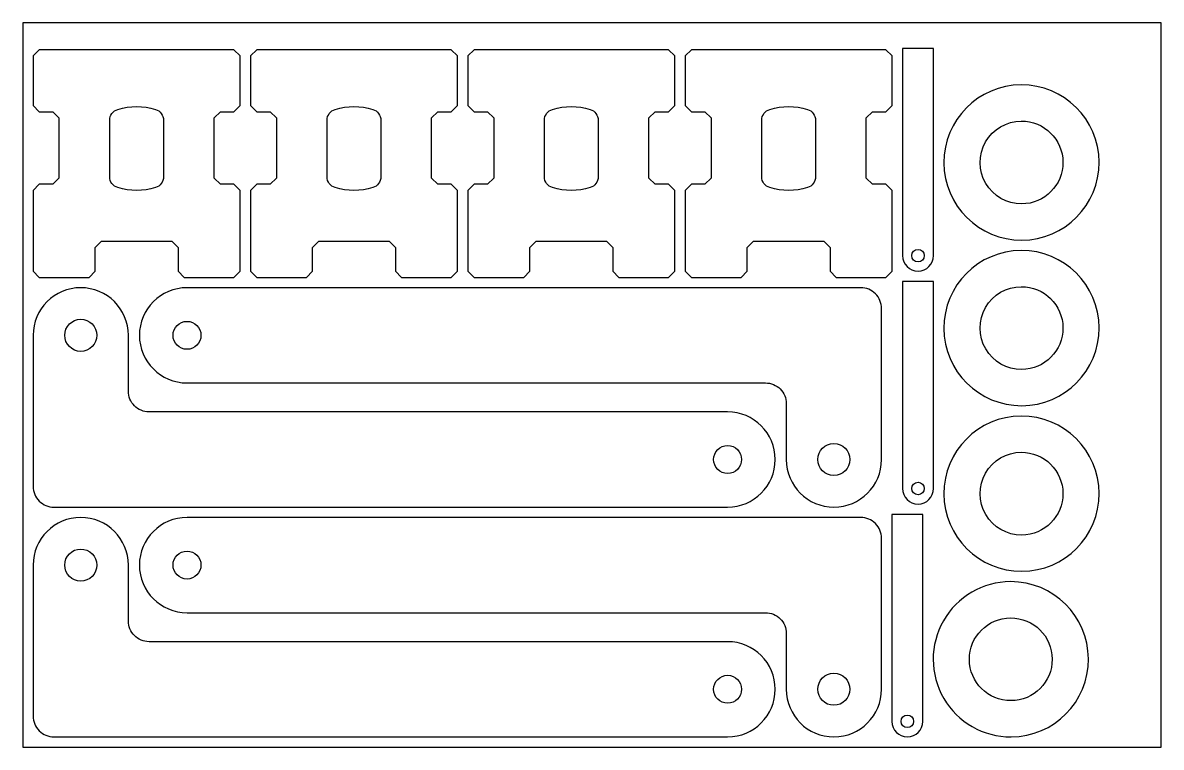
# Model space of a CAD drawing. Header units: metres. Extents: x 0 to 1100, y 0 to 700.
import ezdxf

# ---------------------------------------------------------------- set-up
doc = ezdxf.new("R2010")
doc.units = ezdxf.units.M

msp = doc.modelspace()

# ---------------------------------------------------------------- linework, layer by layer
for points in [[(0, 0), (1100, 0), (1100, 700), (0, 700)], [(10, 538), (10, 460), (16, 454), (64, 454), (70, 460), (70, 483), (76, 489), (144, 489), (150, 483), (150, 460), (156, 454), (204, 454), (210, 460), (210, 538), (204, 544), (191, 544), (185, 550), (185, 608), (191, 614), (204, 614), (210, 620), (210, 668), (204, 674), (16, 674), (10, 668), (10, 620), (16, 614), (29, 614), (35, 608), (35, 550), (29, 544), (16, 544)], [(220, 538), (220, 460), (226, 454), (274, 454), (280, 460), (280, 483), (286, 489), (354, 489), (360, 483), (360, 460), (366, 454), (414, 454), (420, 460), (420, 538), (414, 544), (401, 544), (395, 550), (395, 608), (401, 614), (414, 614), (420, 620), (420, 668), (414, 674), (226, 674), (220, 668), (220, 620), (226, 614), (239, 614), (245, 608), (245, 550), (239, 544), (226, 544)], [(430, 538), (430, 460), (436, 454), (484, 454), (490, 460), (490, 483), (496, 489), (564, 489), (570, 483), (570, 460), (576, 454), (624, 454), (630, 460), (630, 538), (624, 544), (611, 544), (605, 550), (605, 608), (611, 614), (624, 614), (630, 620), (630, 668), (624, 674), (436, 674), (430, 668), (430, 620), (436, 614), (449, 614), (455, 608), (455, 550), (449, 544), (436, 544)], [(640, 538), (640, 460), (646, 454), (694, 454), (700, 460), (700, 483), (706, 489), (774, 489), (780, 483), (780, 460), (786, 454), (834, 454), (840, 460), (840, 538), (834, 544), (821, 544), (815, 550), (815, 608), (821, 614), (834, 614), (840, 620), (840, 668), (834, 674), (646, 674), (640, 668), (640, 620), (646, 614), (659, 614), (665, 608), (665, 550), (659, 544), (646, 544)]]:
    msp.add_lwpolyline(points, close=True)
for points in [[(850, 675), (850, 475, 1), (880, 475), (880, 675)], [(964.7, 640, 1), (965.3, 490, 1)], [(136, 605.8), (136, 551.2, -0.330884), (128.2, 540.7, -0.147363), (91.8, 540.7, -0.330884), (84, 551.2), (84, 605.8, -0.330884), (91.8, 616.3, -0.147363), (128.2, 616.3, -0.330884)], [(346, 605.8), (346, 551.2, -0.330884), (338.2, 540.7, -0.147363), (301.8, 540.7, -0.330884), (294, 551.2), (294, 605.8, -0.330884), (301.8, 616.3, -0.147363), (338.2, 616.3, -0.330884)], [(556, 605.8), (556, 551.2, -0.330884), (548.2, 540.7, -0.147363), (511.8, 540.7, -0.330884), (504, 551.2), (504, 605.8, -0.330884), (511.8, 616.3, -0.147363), (548.2, 616.3, -0.330884)], [(766, 605.8), (766, 551.2, -0.330884), (758.2, 540.7, -0.147363), (721.8, 540.7, -0.330884), (714, 551.2), (714, 605.8, -0.330884), (721.8, 616.3, -0.147363), (758.2, 616.3, -0.330884)], [(964.8, 605, -1), (965.2, 525, -1)], [(865, 481, -1), (865, 469, -1)], [(964.7, 480, 1), (965.3, 330, 1)], [(30, 232), (681, 232, 1), (681, 324), (122, 324, -0.414214), (102, 344), (102, 398, 1), (10, 398), (10, 252, 0.414214)], [(809.7, 444), (158.7, 444, 1), (158.7, 352), (717.7, 352, -0.414214), (737.7, 332), (737.7, 278, 1), (829.7, 278), (829.7, 424, 0.414214)], [(850, 450), (850, 250, 1), (880, 250), (880, 450)], [(964.8, 445, -1), (965.2, 365, -1)], [(71.5, 398, -1), (40.5, 398, -1)], [(145.2, 398, -1), (172.2, 398, -1)], [(964.7, 320, 1), (965.3, 170, 1)], [(694.5, 278, -1), (667.5, 278, -1)], [(768.2, 278, -1), (799.2, 278, -1)], [(964.8, 285, -1), (965.2, 205, -1)], [(865, 256, -1), (865, 244, -1)], [(30, 10), (681, 10, 1), (681, 102), (122, 102, -0.414214), (102, 122), (102, 176, 1), (10, 176), (10, 30, 0.414214)], [(809.7, 222), (158.7, 222, 1), (158.7, 130), (717.7, 130, -0.414214), (737.7, 110), (737.7, 56, 1), (829.7, 56), (829.7, 202, 0.414214)], [(839.7, 225), (839.7, 25, 1), (869.7, 25), (869.7, 225)], [(71.5, 176, -1), (40.5, 176, -1)], [(145.2, 176, -1), (172.2, 176, -1)], [(954.3, 160, 1), (955, 10, 1)], [(954.5, 125, -1), (954.8, 45, -1)], [(694.5, 56, -1), (667.5, 56, -1)], [(768.2, 56, -1), (799.2, 56, -1)], [(854.7, 31, -1), (854.7, 19, -1)]]:
    msp.add_lwpolyline(points, format="xyb", close=True)

doc.saveas('drawing.dxf')
